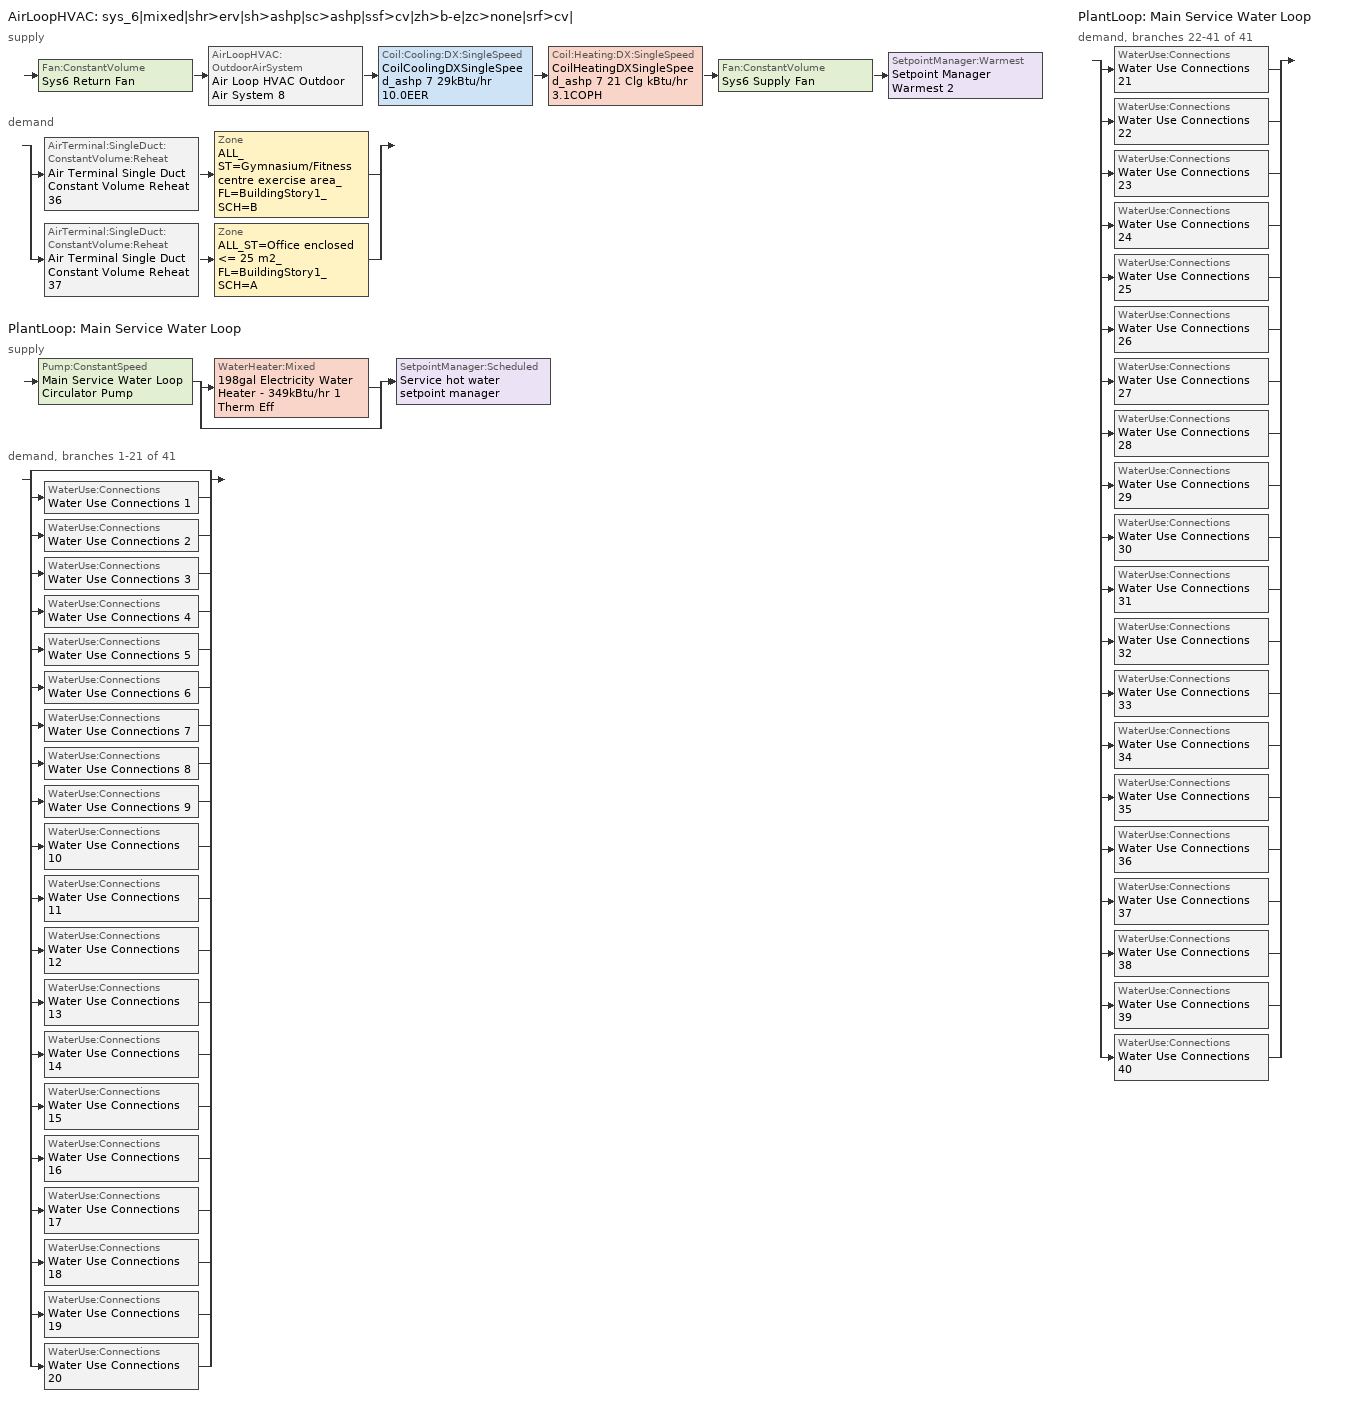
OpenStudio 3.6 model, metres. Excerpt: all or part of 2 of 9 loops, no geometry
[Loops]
AirLoopHVAC 'sys_6|mixed|shr>erv|sh>ashp|sc>ashp|ssf>cv|zh>b-e|zc>none|srf>cv|'
 supply: Fan:ConstantVolume 'Sys6 Return Fan' > AirLoopHVAC:OutdoorAirSystem 'Air Loop HVAC Outdoor Air System 8' > Coil:Cooling:DX:SingleSpeed 'CoilCoolingDXSingleSpeed_ashp 7 29kBtu/hr 10.0EER' > Coil:Heating:DX:SingleSpeed 'CoilHeatingDXSingleSpeed_ashp 7 21 Clg kBtu/hr 3.1COPH' > Fan:ConstantVolume 'Sys6 Supply Fan' > SetpointManager:Warmest 'Setpoint Manager Warmest 2'
 demand: split
  | AirTerminal:SingleDuct:ConstantVolume:Reheat 'Air Terminal Single Duct Constant Volume Reheat 36' > Zone 'ALL_ST=Gymnasium/Fitness centre exercise area_FL=BuildingStory1_SCH=B'
  | AirTerminal:SingleDuct:ConstantVolume:Reheat 'Air Terminal Single Duct Constant Volume Reheat 37' > Zone 'ALL_ST=Office enclosed <= 25 m2_FL=BuildingStory1_SCH=A'
PlantLoop 'Main Service Water Loop'
 supply: Pump:ConstantSpeed 'Main Service Water Loop Circulator Pump' > split
  | WaterHeater:Mixed '198gal Electricity Water Heater - 349kBtu/hr 1 Therm Eff'
  | bypass
  join > SetpointManager:Scheduled 'Service hot water setpoint manager'
 demand, branches 1-21 of 41: split
  | bypass
  | WaterUse:Connections 'Water Use Connections 1'
  | WaterUse:Connections 'Water Use Connections 2'
  | WaterUse:Connections 'Water Use Connections 3'
  | WaterUse:Connections 'Water Use Connections 4'
  | WaterUse:Connections 'Water Use Connections 5'
  | WaterUse:Connections 'Water Use Connections 6'
  | WaterUse:Connections 'Water Use Connections 7'
  | WaterUse:Connections 'Water Use Connections 8'
  | WaterUse:Connections 'Water Use Connections 9'
  | WaterUse:Connections 'Water Use Connections 10'
  | WaterUse:Connections 'Water Use Connections 11'
  | WaterUse:Connections 'Water Use Connections 12'
  | WaterUse:Connections 'Water Use Connections 13'
  | WaterUse:Connections 'Water Use Connections 14'
  | WaterUse:Connections 'Water Use Connections 15'
  | WaterUse:Connections 'Water Use Connections 16'
  | WaterUse:Connections 'Water Use Connections 17'
  | WaterUse:Connections 'Water Use Connections 18'
  | WaterUse:Connections 'Water Use Connections 19'
  | WaterUse:Connections 'Water Use Connections 20'
PlantLoop 'Main Service Water Loop'
 demand, branches 22-41 of 41: split
  | WaterUse:Connections 'Water Use Connections 21'
  | WaterUse:Connections 'Water Use Connections 22'
  | WaterUse:Connections 'Water Use Connections 23'
  | WaterUse:Connections 'Water Use Connections 24'
  | WaterUse:Connections 'Water Use Connections 25'
  | WaterUse:Connections 'Water Use Connections 26'
  | WaterUse:Connections 'Water Use Connections 27'
  | WaterUse:Connections 'Water Use Connections 28'
  | WaterUse:Connections 'Water Use Connections 29'
  | WaterUse:Connections 'Water Use Connections 30'
  | WaterUse:Connections 'Water Use Connections 31'
  | WaterUse:Connections 'Water Use Connections 32'
  | WaterUse:Connections 'Water Use Connections 33'
  | WaterUse:Connections 'Water Use Connections 34'
  | WaterUse:Connections 'Water Use Connections 35'
  | WaterUse:Connections 'Water Use Connections 36'
  | WaterUse:Connections 'Water Use Connections 37'
  | WaterUse:Connections 'Water Use Connections 38'
  | WaterUse:Connections 'Water Use Connections 39'
  | WaterUse:Connections 'Water Use Connections 40'
[Sizing:Zone] Zone Cooling Design Supply Air Temperature Input Method=TemperatureDifference; Zone Cooling Design Supply Air Temperature {C}=14; Zone Cooling Design Supply Air Temperature Difference {deltaC}=11; Zone Heating Design Supply Air Temperature Input Method=TemperatureDifference; Zone Heating Design Supply Air Temperature {C}=40; Zone Heating Design Supply Air Temperature Difference {deltaC}=21; Zone Cooling Design Supply Air Humidity Ratio {kg-H2O/kg-air}=0.0085; Zone Heating Design Supply Air Humidity Ratio {kg-H2O/kg-air}=0.008; Zone Heating Sizing Factor=1.3; Zone Cooling Sizing Factor=1; Cooling Design Air Flow Method=DesignDay; Heating Design Air Flow Method=DesignDay; Account for Dedicated Outdoor Air System=No; Dedicated Outdoor Air System Control Strategy=NeutralSupplyAir; Dedicated Outdoor Air Low Setpoint Temperature for Design {C}=autosize; Dedicated Outdoor Air High Setpoint Temperature for Design {C}=autosize; Zone Load Sizing Method=Sensible Load Only No Latent Load; Zone Latent Cooling Design Supply Air Humidity Ratio Input Method=HumidityRatioDifference; Zone Cooling Design Supply Air Humidity Ratio Difference {kgWater/kgDryAir}=0.005; Zone Latent Heating Design Supply Air Humidity Ratio Input Method=HumidityRatioDifference; Zone Humidification Design Supply Air Humidity Ratio Difference {kgWater/kgDryAir}=0.005
ALL_ST=Gymnasium/Fitness centre exercise area_FL=BuildingStory1_SCH=B; ALL_ST=Office enclosed <= 25 m2_FL=BuildingStory1_SCH=A
[Zone equipment]
ALL_ST=Gymnasium/Fitness centre exercise area_FL=BuildingStory1_SCH=B: Zone HVAC Baseboard Convective Electric 66, Air Terminal Single Duct Constant Volume Reheat 36
ALL_ST=Office enclosed <= 25 m2_FL=BuildingStory1_SCH=A: Zone HVAC Baseboard Convective Electric 67, Air Terminal Single Duct Constant Volume Reheat 37
[AirLoopHVAC]
sys_6|mixed|shr>erv|sh>ashp|sc>ashp|ssf>cv|zh>b-e|zc>none|srf>cv|: Availability Schedule=sys_6|mixed|shr>none|sh>ashp|sc>ashp|ssf>cv|zh>b-e|zc>none|srf>cv| Occ Sch; Design Supply Air Flow Rate {m3/s}=autosize; Design Return Air Flow Fraction of Supply Air Flow=1
[Sizing:System]
sys_6|mixed|shr>erv|sh>ashp|sc>ashp|ssf>cv|zh>b-e|zc>none|srf>cv|: Design Outdoor Air Flow Rate {m3/s}=Autosize; Central Heating Maximum System Air Flow Ratio=0.3; Preheat Design Temperature {C}=7; Preheat Design Humidity Ratio {kg-H2O/kg-Air}=0.008; Precool Design Temperature {C}=12.8; Precool Design Humidity Ratio {kg-H2O/kg-Air}=0.008; Central Cooling Design Supply Air Temperature {C}=13; Central Heating Design Supply Air Temperature {C}=13.1; 100% Outdoor Air in Cooling=No; 100% Outdoor Air in Heating=No; Central Cooling Design Supply Air Humidity Ratio {kg-H2O/kg-Air}=0.0085; Zone Maximum Outdoor Air Fraction=1; Cooling Supply Air Flow Rate Per Floor Area {m3/s-m2}=0.00996765; Cooling Fraction of Autosized Cooling Supply Air Flow Rate=1; Cooling Supply Air Flow Rate Per Unit Cooling Capacity {m3/s-W}=3.94755e-05; Heating Supply Air Flow Rate Per Floor Area {m3/s-m2}=0.00996765; Heating Fraction of Autosized Heating Supply Air Flow Rate=1; Heating Fraction of Autosized Cooling Supply Air Flow Rate=1; Heating Supply Air Flow Rate Per Unit Heating Capacity {m3/s-W}=3.15882e-05; Cooling Design Capacity Method=CoolingDesignCapacity; Cooling Design Capacity {W}=autosize; Cooling Design Capacity Per Floor Area {W/m2}=234.7; Fraction of Autosized Cooling Design Capacity=1; Heating Design Capacity Method=HeatingDesignCapacity; Heating Design Capacity {W}=autosize; Heating Design Capacity Per Floor Area {W/m2}=157; Fraction of Autosized Heating Design Capacity=1; Central Cooling Capacity Control Method=OnOff; Occupant Diversity=autosize
[Fan:ConstantVolume] Availability Schedule=Always On Discrete; Fan Total Efficiency=0.39975; Pressure Rise {Pa}=640; Maximum Flow Rate {m3/s}=AutoSize; Motor Efficiency=0.615
Sys6 Supply Fan; Sys6 Return Fan
[Coil:Heating:DX:SingleSpeed]
CoilHeatingDXSingleSpeed_ashp 7 21 Clg kBtu/hr 3.1COPH: Availability Schedule=Always On Discrete; Rated Total Heating Capacity {W}=6260.51; Rated COP {W/W}=3.302; Rated Air Flow Rate {m3/s}=Autosize; Rated Supply Fan Power Per Volume Flow Rate 2017 {W/(m3/s)}=773.3; Rated Supply Fan Power Per Volume Flow Rate 2023 {W/(m3/s)}=934.4; Total Heating Capacity Function of Temperature Curve=DXHEAT-NECB2011-REF-CAPFT; Total Heating Capacity Function of Flow Fraction Curve=DXHEAT-NECB2011-REF-CAPFFLOW; Energy Input Ratio Function of Temperature Curve=DXHEAT-NECB2011-REF-EIRFT; Energy Input Ratio Function of Flow Fraction Curve=DXHEAT-NECB2011-REF-EIRFFLOW; Part Load Fraction Correlation Curve=DXHEAT-NECB2011-REF-PLFFPLR; Minimum Outdoor Dry-Bulb Temperature for Compressor Operation {C}=-10; Defrost Strategy=Resistive; Defrost Control=Timed; Defrost Time Period Fraction=0.166667; Resistive Defrost Heater Capacity {W}=2000
[Coil:Cooling:DX:SingleSpeed]
CoilCoolingDXSingleSpeed_ashp 7 29kBtu/hr 10.0EER: Availability Schedule=Always On Discrete; Rated Total Cooling Capacity {W}=autosize; Rated Sensible Heat Ratio=autosize; Rated COP {W/W}=3.46588; Rated Air Flow Rate {m3/s}=autosize; Rated Evaporator Fan Power Per Volume Flow Rate 2017 {W/(m3/s)}=773.3; Rated Evaporator Fan Power Per Volume Flow Rate 2023 {W/(m3/s)}=934.4; Total Cooling Capacity Function of Temperature Curve=DXCOOL-NECB2011-REF-CAPFT; Total Cooling Capacity Function of Flow Fraction Curve=DXCOOL-NECB2011-REF-CAPFFLOW; Energy Input Ratio Function of Temperature Curve=DXCOOL-NECB2011-REF-COOLEIRFT; Energy Input Ratio Function of Flow Fraction Curve=DXCOOL-NECB2011-REF-COOLEIRFFLOW; Part Load Fraction Correlation Curve=DXCOOL-NECB2011-REF-COOLPLFFPLR; Minimum Outdoor Dry-Bulb Temperature for Compressor Operation {C}=-25; Nominal Time for Condensate Removal to Begin {s}=0; Ratio of Initial Moisture Evaporation Rate and Steady State Latent Capacity=0; Maximum Cycling Rate {cycles/hr}=0; Latent Capacity Time Constant {s}=0; Condenser Type=AirCooled; Evaporative Condenser Effectiveness=0.9; Evaporative Condenser Air Flow Rate {m3/s}=autosize; Evaporative Condenser Pump Rated Power Consumption {W}=autosize; Crankcase Heater Capacity {W}=0; Maximum Outdoor Dry-Bulb Temperature for Crankcase Heater Operation {C}=10; Basin Heater Capacity {W/K}=0; Basin Heater Setpoint Temperature {C}=2
[Controller:OutdoorAir]
Controller Outdoor Air 8: Minimum Outdoor Air Flow Rate {m3/s}=autosize; Maximum Outdoor Air Flow Rate {m3/s}=Autosize; Economizer Control Type=NoEconomizer; Economizer Control Action Type=ModulateFlow; Economizer Maximum Limit Dry-Bulb Temperature {C}=28; Economizer Maximum Limit Enthalpy {J/kg}=64000; Economizer Minimum Limit Dry-Bulb Temperature {C}=-100; Lockout Type=NoLockout; Minimum Limit Type=FixedMinimum; Minimum Outdoor Air Schedule=sys_6|mixed|shr>none|sh>ashp|sc>ashp|ssf>cv|zh>b-e|zc>none|srf>cv| Occ Sch; Controller Mechanical Ventilation=Controller Mechanical Ventilation 8; High Humidity Control=No; Heat Recovery Bypass Control Type=BypassWhenOAFlowGreaterThanMinimum
[Controller:MechanicalVentilation]
Controller Mechanical Ventilation 8: Availability Schedule=Always On Discrete; System Outdoor Air Method=ZoneSum
[AirLoopHVAC:OutdoorAirSystem]
Air Loop HVAC Outdoor Air System 8: Controller=Controller Outdoor Air 8
[SetpointManager:Warmest]
Setpoint Manager Warmest 2: Control Variable=Temperature; Minimum Setpoint Temperature {C}=13; Maximum Setpoint Temperature {C}=24; Strategy=MaximumTemperature; Setpoint Node or NodeList=sys_6|mixed|shr>erv|sh>ashp|sc>ashp|ssf>cv|zh>b-e|zc>none|srf>cv| Supply Outlet Node
[ZoneHVAC:Baseboard:Convective:Electric] Availability Schedule=Always On Discrete; Nominal Capacity {W}=autosize; Efficiency=1
Zone HVAC Baseboard Convective Electric 66; Zone HVAC Baseboard Convective Electric 67
[Coil:Heating:Gas] Availability Schedule=Always On Discrete; Gas Burner Efficiency=0.924; Nominal Capacity {W}=AutoSize; Parasitic Electric Load {W}=0; Part Load Fraction Correlation Curve=FURNACE-EFFPLR-NECB2011; Parasitic Gas Load {W}=0
Coil Heating Gas 42; Coil Heating Gas 43
[AirTerminal:SingleDuct:ConstantVolume:Reheat] Availability Schedule=Always On Discrete; Maximum Air Flow Rate {m3/s}=autosize; Maximum Hot Water or Steam Flow Rate {m3/s}=autosize; Minimum Hot Water or Steam Flow Rate {m3/s}=0; Convergence Tolerance=0.001; Maximum Reheat Air Temperature {C}=35
Name | Reheat Coil
Air Terminal Single Duct Constant Volume Reheat 36 | Coil Heating Gas 42
Air Terminal Single Duct Constant Volume Reheat 37 | Coil Heating Gas 43
[PlantLoop]
Main Service Water Loop: Glycol Concentration=0; Maximum Loop Temperature {C}=60; Minimum Loop Temperature {C}=10; Plant Loop Volume {m3}=Autocalculate; Load Distribution Scheme=Optimal
[Sizing:Plant]
Main Service Water Loop: Loop Type=Heating; Design Loop Exit Temperature {C}=60; Loop Design Temperature Difference {deltaC}=5; Sizing Option=NonCoincident; Zone Timesteps in Averaging Window=1; Coincident Sizing Factor Mode=None
[SetpointManager:Scheduled]
Service hot water setpoint manager: Control Variable=Temperature; Schedule=Service Water Loop Temp - 140F; Setpoint Node or NodeList=Main Service Water Loop Supply Outlet Node
[Pump:ConstantSpeed]
Main Service Water Loop Circulator Pump: Rated Flow Rate {m3/s}=autosize; Rated Pump Head {Pa}=226284; Rated Power Consumption {W}=autosize; Motor Efficiency=0.855; Fraction of Motor Inefficiencies to Fluid Stream=0; Pump Control Type=Intermittent; Design Power Sizing Method=PowerPerFlowPerPressure; Design Electric Power per Unit Flow Rate {W/(m3/s)}=348701.1; Design Shaft Power per Unit Flow Rate per Unit Head {W-s/m3-Pa}=1.28205
[WaterHeater:Mixed]
198gal Electricity Water Heater - 349kBtu/hr 1 Therm Eff: Tank Volume {m3}=0.748615; Setpoint Temperature Schedule=Service Water Loop Temp - 140F; Deadband Temperature Difference {deltaC}=2; Maximum Temperature Limit {C}=60; Heater Control Type=Cycle; Heater Maximum Capacity {W}=102309; Heater Fuel Type=Electricity; Heater Thermal Efficiency=1; Off Cycle Parasitic Fuel Consumption Rate {W}=79.8715; Off Cycle Parasitic Fuel Type=Electricity; Off Cycle Parasitic Heat Fraction to Tank=0.8; On Cycle Parasitic Fuel Consumption Rate {W}=79.8715; On Cycle Parasitic Fuel Type=Electricity; On Cycle Parasitic Heat Fraction to Tank=0; Ambient Temperature Indicator=Schedule; Ambient Temperature Schedule=Water Heater Ambient Temp Schedule - 70.0f; Off Cycle Loss Coefficient to Ambient Temperature {W/K}=3.85999; On Cycle Loss Coefficient to Ambient Temperature {W/K}=3.85999; Use Side Effectiveness=1; Source Side Effectiveness=1; Use Side Design Flow Rate {m3/s}=autosize; Source Side Design Flow Rate {m3/s}=autosize; Indirect Water Heating Recovery Time {hr}=1.5; Source Side Flow Control Mode=IndirectHeatPrimarySetpoint
[WaterHeater:Sizing]
198gal Electricity Water Heater - 349kBtu/hr 1 Therm Eff: Design Mode=PeakDraw; Time Storage Can Meet Peak Draw {hr}=0.538503; Time for Tank Recovery {hr}=0; Nominal Tank Volume for Autosizing Plant Connections {m3}=1
[WaterUse:Connections] Drain Water Heat Exchanger Type=None; Drain Water Heat Exchanger Destination=Plant
Name | Water Use Equipment Name 1
Water Use Connections 1 | Employeeloungeflr1 Service Water Use 0.02gal/min
Water Use Connections 2 | Exercisecenterflr1 Service Water Use 0.05gal/min
Water Use Connections 3 | Frontloungeflr1 Service Water Use 0.04gal/min
Water Use Connections 4 | Frontofficeflr1 Service Water Use 0.05gal/min
Water Use Connections 5 | Guestroom101 Service Water Use 0.07gal/min
Water Use Connections 6 | Guestroom102 Service Water Use 0.07gal/min
Water Use Connections 7 | Guestroom103 Service Water Use 0.07gal/min
Water Use Connections 8 | Guestroom104 Service Water Use 0.07gal/min
Water Use Connections 9 | Guestroom105 Service Water Use 0.07gal/min
Water Use Connections 10 | Guestroom201 Service Water Use 0.07gal/min
Water Use Connections 11 | Guestroom202_205 Service Water Use 0.26gal/min
Water Use Connections 12 | Guestroom206_208 Service Water Use 0.21gal/min
Water Use Connections 13 | Guestroom209_212 Service Water Use 0.26gal/min
Water Use Connections 14 | Guestroom213 Service Water Use 0.07gal/min
Water Use Connections 15 | Guestroom214 Service Water Use 0.07gal/min
Water Use Connections 16 | Guestroom215_218 Service Water Use 0.26gal/min
Water Use Connections 17 | Guestroom219 Service Water Use 0.07gal/min
Water Use Connections 18 | Guestroom220_223 Service Water Use 0.26gal/min
Water Use Connections 19 | Guestroom224 Service Water Use 0.07gal/min
Water Use Connections 20 | Guestroom301 Service Water Use 0.07gal/min
Water Use Connections 21 | Guestroom302_305 Service Water Use 0.26gal/min
Water Use Connections 22 | Guestroom306_308 Service Water Use 0.21gal/min
Water Use Connections 23 | Guestroom309_312 Service Water Use 0.26gal/min
Water Use Connections 24 | Guestroom313 Service Water Use 0.07gal/min
Water Use Connections 25 | Guestroom314 Service Water Use 0.07gal/min
Water Use Connections 26 | Guestroom315_318 Service Water Use 0.26gal/min
Water Use Connections 27 | Guestroom319 Service Water Use 0.07gal/min
Water Use Connections 28 | Guestroom320_323 Service Water Use 0.26gal/min
Water Use Connections 29 | Guestroom324 Service Water Use 0.07gal/min
Water Use Connections 30 | Guestroom401 Service Water Use 0.07gal/min
Water Use Connections 31 | Guestroom402_405 Service Water Use 0.26gal/min
Water Use Connections 32 | Guestroom406_408 Service Water Use 0.21gal/min
Water Use Connections 33 | Guestroom409_412 Service Water Use 0.26gal/min
Water Use Connections 34 | Guestroom413 Service Water Use 0.07gal/min
Water Use Connections 35 | Guestroom414 Service Water Use 0.07gal/min
Water Use Connections 36 | Guestroom415_418 Service Water Use 0.26gal/min
Water Use Connections 37 | Guestroom419 Service Water Use 0.07gal/min
Water Use Connections 38 | Guestroom420_423 Service Water Use 0.26gal/min
Water Use Connections 39 | Guestroom424 Service Water Use 0.07gal/min
Water Use Connections 40 | Meetingroomflr1 Service Water Use 0.06gal/min
[WaterUse:Equipment:Definition]
Name | Peak Flow Rate {m3/s} | Target Temperature Schedule | Sensible Fraction Schedule | Latent Fraction Schedule
Employeeloungeflr1 Service Water Use Def 0.02gal/min | 1.03916e-06 | Schedule Ruleset 5 | Schedule Ruleset 3 | Schedule Ruleset 4
Exercisecenterflr1 Service Water Use Def 0.05gal/min | 3.11749e-06 | Schedule Ruleset 8 | Schedule Ruleset 6 | Schedule Ruleset 7
Frontloungeflr1 Service Water Use Def 0.04gal/min | 2.59809e-06 | Schedule Ruleset 11 | Schedule Ruleset 9 | Schedule Ruleset 10
Frontofficeflr1 Service Water Use Def 0.05gal/min | 3.11749e-06 | Schedule Ruleset 14 | Schedule Ruleset 12 | Schedule Ruleset 13
Guestroom101 Service Water Use Def 0.07gal/min | 4.15695e-06 | Schedule Ruleset 17 | Schedule Ruleset 15 | Schedule Ruleset 16
Guestroom102 Service Water Use Def 0.07gal/min | 4.15695e-06 | Schedule Ruleset 20 | Schedule Ruleset 18 | Schedule Ruleset 19
Guestroom103 Service Water Use Def 0.07gal/min | 4.15695e-06 | Schedule Ruleset 23 | Schedule Ruleset 21 | Schedule Ruleset 22
Guestroom104 Service Water Use Def 0.07gal/min | 4.15665e-06 | Schedule Ruleset 26 | Schedule Ruleset 24 | Schedule Ruleset 25
Guestroom105 Service Water Use Def 0.07gal/min | 4.15665e-06 | Schedule Ruleset 29 | Schedule Ruleset 27 | Schedule Ruleset 28
Guestroom201 Service Water Use Def 0.07gal/min | 4.15695e-06 | Schedule Ruleset 32 | Schedule Ruleset 30 | Schedule Ruleset 31
Guestroom202_205 Service Water Use Def 0.26gal/min | 1.66278e-05 | Schedule Ruleset 35 | Schedule Ruleset 33 | Schedule Ruleset 34
Guestroom206_208 Service Water Use Def 0.21gal/min | 1.34301e-05 | Schedule Ruleset 38 | Schedule Ruleset 36 | Schedule Ruleset 37
Guestroom209_212 Service Water Use Def 0.26gal/min | 1.66278e-05 | Schedule Ruleset 41 | Schedule Ruleset 39 | Schedule Ruleset 40
Guestroom213 Service Water Use Def 0.07gal/min | 4.15695e-06 | Schedule Ruleset 44 | Schedule Ruleset 42 | Schedule Ruleset 43
Guestroom214 Service Water Use Def 0.07gal/min | 4.15665e-06 | Schedule Ruleset 47 | Schedule Ruleset 45 | Schedule Ruleset 46
Guestroom215_218 Service Water Use Def 0.26gal/min | 1.66266e-05 | Schedule Ruleset 50 | Schedule Ruleset 48 | Schedule Ruleset 49
Guestroom219 Service Water Use Def 0.07gal/min | 4.15665e-06 | Schedule Ruleset 53 | Schedule Ruleset 51 | Schedule Ruleset 52
Guestroom220_223 Service Water Use Def 0.26gal/min | 1.66266e-05 | Schedule Ruleset 56 | Schedule Ruleset 54 | Schedule Ruleset 55
Guestroom224 Service Water Use Def 0.07gal/min | 4.15665e-06 | Schedule Ruleset 59 | Schedule Ruleset 57 | Schedule Ruleset 58
Guestroom301 Service Water Use Def 0.07gal/min | 4.15695e-06 | Schedule Ruleset 62 | Schedule Ruleset 60 | Schedule Ruleset 61
Guestroom302_305 Service Water Use Def 0.26gal/min | 1.66278e-05 | Schedule Ruleset 65 | Schedule Ruleset 63 | Schedule Ruleset 64
Guestroom306_308 Service Water Use Def 0.21gal/min | 1.34301e-05 | Schedule Ruleset 68 | Schedule Ruleset 66 | Schedule Ruleset 67
Guestroom309_312 Service Water Use Def 0.26gal/min | 1.66278e-05 | Schedule Ruleset 71 | Schedule Ruleset 69 | Schedule Ruleset 70
Guestroom313 Service Water Use Def 0.07gal/min | 4.15695e-06 | Schedule Ruleset 74 | Schedule Ruleset 72 | Schedule Ruleset 73
Guestroom314 Service Water Use Def 0.07gal/min | 4.15665e-06 | Schedule Ruleset 77 | Schedule Ruleset 75 | Schedule Ruleset 76
Guestroom315_318 Service Water Use Def 0.26gal/min | 1.66266e-05 | Schedule Ruleset 80 | Schedule Ruleset 78 | Schedule Ruleset 79
Guestroom319 Service Water Use Def 0.07gal/min | 4.15665e-06 | Schedule Ruleset 83 | Schedule Ruleset 81 | Schedule Ruleset 82
Guestroom320_323 Service Water Use Def 0.26gal/min | 1.66266e-05 | Schedule Ruleset 86 | Schedule Ruleset 84 | Schedule Ruleset 85
Guestroom324 Service Water Use Def 0.07gal/min | 4.15665e-06 | Schedule Ruleset 89 | Schedule Ruleset 87 | Schedule Ruleset 88
Guestroom401 Service Water Use Def 0.07gal/min | 4.15695e-06 | Schedule Ruleset 92 | Schedule Ruleset 90 | Schedule Ruleset 91
Guestroom402_405 Service Water Use Def 0.26gal/min | 1.66278e-05 | Schedule Ruleset 95 | Schedule Ruleset 93 | Schedule Ruleset 94
Guestroom406_408 Service Water Use Def 0.21gal/min | 1.34301e-05 | Schedule Ruleset 98 | Schedule Ruleset 96 | Schedule Ruleset 97
Guestroom409_412 Service Water Use Def 0.26gal/min | 1.66278e-05 | Schedule Ruleset 101 | Schedule Ruleset 99 | Schedule Ruleset 100
Guestroom413 Service Water Use Def 0.07gal/min | 4.15695e-06 | Schedule Ruleset 104 | Schedule Ruleset 102 | Schedule Ruleset 103
Guestroom414 Service Water Use Def 0.07gal/min | 4.15665e-06 | Schedule Ruleset 107 | Schedule Ruleset 105 | Schedule Ruleset 106
Guestroom415_418 Service Water Use Def 0.26gal/min | 1.66266e-05 | Schedule Ruleset 110 | Schedule Ruleset 108 | Schedule Ruleset 109
Guestroom419 Service Water Use Def 0.07gal/min | 4.15665e-06 | Schedule Ruleset 113 | Schedule Ruleset 111 | Schedule Ruleset 112
Guestroom420_423 Service Water Use Def 0.26gal/min | 1.66266e-05 | Schedule Ruleset 116 | Schedule Ruleset 114 | Schedule Ruleset 115
Guestroom424 Service Water Use Def 0.07gal/min | 4.15665e-06 | Schedule Ruleset 119 | Schedule Ruleset 117 | Schedule Ruleset 118
Meetingroomflr1 Service Water Use Def 0.06gal/min | 3.83718e-06 | Schedule Ruleset 122 | Schedule Ruleset 120 | Schedule Ruleset 121
[WaterUse:Equipment]
Name | Water Use Equipment Definition | Space | Flow Rate Fraction Schedule
Employeeloungeflr1 Service Water Use 0.02gal/min | Employeeloungeflr1 Service Water Use Def 0.02gal/min | EmployeeLoungeFlr1 | NECB-B-Service Water Heating
Exercisecenterflr1 Service Water Use 0.05gal/min | Exercisecenterflr1 Service Water Use Def 0.05gal/min | ExerciseCenterFlr1 | NECB-B-Service Water Heating
Frontloungeflr1 Service Water Use 0.04gal/min | Frontloungeflr1 Service Water Use Def 0.04gal/min | FrontLoungeFlr1 | NECB-H-Service Water Heating
Frontofficeflr1 Service Water Use 0.05gal/min | Frontofficeflr1 Service Water Use Def 0.05gal/min | FrontOfficeFlr1 | NECB-A-Service Water Heating
Guestroom101 Service Water Use 0.07gal/min | Guestroom101 Service Water Use Def 0.07gal/min | GuestRoom101 | NECB-F-Service Water Heating
Guestroom102 Service Water Use 0.07gal/min | Guestroom102 Service Water Use Def 0.07gal/min | GuestRoom102 | NECB-F-Service Water Heating
Guestroom103 Service Water Use 0.07gal/min | Guestroom103 Service Water Use Def 0.07gal/min | GuestRoom103 | NECB-F-Service Water Heating
Guestroom104 Service Water Use 0.07gal/min | Guestroom104 Service Water Use Def 0.07gal/min | GuestRoom104 | NECB-F-Service Water Heating
Guestroom105 Service Water Use 0.07gal/min | Guestroom105 Service Water Use Def 0.07gal/min | GuestRoom105 | NECB-F-Service Water Heating
Guestroom201 Service Water Use 0.07gal/min | Guestroom201 Service Water Use Def 0.07gal/min | GuestRoom201 | NECB-F-Service Water Heating
Guestroom202_205 Service Water Use 0.26gal/min | Guestroom202_205 Service Water Use Def 0.26gal/min | GuestRoom202_205 | NECB-F-Service Water Heating
Guestroom206_208 Service Water Use 0.21gal/min | Guestroom206_208 Service Water Use Def 0.21gal/min | GuestRoom206_208 | NECB-F-Service Water Heating
Guestroom209_212 Service Water Use 0.26gal/min | Guestroom209_212 Service Water Use Def 0.26gal/min | GuestRoom209_212 | NECB-F-Service Water Heating
Guestroom213 Service Water Use 0.07gal/min | Guestroom213 Service Water Use Def 0.07gal/min | GuestRoom213 | NECB-F-Service Water Heating
Guestroom214 Service Water Use 0.07gal/min | Guestroom214 Service Water Use Def 0.07gal/min | GuestRoom214 | NECB-F-Service Water Heating
Guestroom215_218 Service Water Use 0.26gal/min | Guestroom215_218 Service Water Use Def 0.26gal/min | GuestRoom215_218 | NECB-F-Service Water Heating
Guestroom219 Service Water Use 0.07gal/min | Guestroom219 Service Water Use Def 0.07gal/min | GuestRoom219 | NECB-F-Service Water Heating
Guestroom220_223 Service Water Use 0.26gal/min | Guestroom220_223 Service Water Use Def 0.26gal/min | GuestRoom220_223 | NECB-F-Service Water Heating
Guestroom224 Service Water Use 0.07gal/min | Guestroom224 Service Water Use Def 0.07gal/min | GuestRoom224 | NECB-F-Service Water Heating
Guestroom301 Service Water Use 0.07gal/min | Guestroom301 Service Water Use Def 0.07gal/min | GuestRoom301 | NECB-F-Service Water Heating
Guestroom302_305 Service Water Use 0.26gal/min | Guestroom302_305 Service Water Use Def 0.26gal/min | GuestRoom302_305 | NECB-F-Service Water Heating
Guestroom306_308 Service Water Use 0.21gal/min | Guestroom306_308 Service Water Use Def 0.21gal/min | GuestRoom306_308 | NECB-F-Service Water Heating
Guestroom309_312 Service Water Use 0.26gal/min | Guestroom309_312 Service Water Use Def 0.26gal/min | GuestRoom309_312 | NECB-F-Service Water Heating
Guestroom313 Service Water Use 0.07gal/min | Guestroom313 Service Water Use Def 0.07gal/min | GuestRoom313 | NECB-F-Service Water Heating
Guestroom314 Service Water Use 0.07gal/min | Guestroom314 Service Water Use Def 0.07gal/min | GuestRoom314 | NECB-F-Service Water Heating
Guestroom315_318 Service Water Use 0.26gal/min | Guestroom315_318 Service Water Use Def 0.26gal/min | GuestRoom315_318 | NECB-F-Service Water Heating
Guestroom319 Service Water Use 0.07gal/min | Guestroom319 Service Water Use Def 0.07gal/min | GuestRoom319 | NECB-F-Service Water Heating
Guestroom320_323 Service Water Use 0.26gal/min | Guestroom320_323 Service Water Use Def 0.26gal/min | GuestRoom320_323 | NECB-F-Service Water Heating
Guestroom324 Service Water Use 0.07gal/min | Guestroom324 Service Water Use Def 0.07gal/min | GuestRoom324 | NECB-F-Service Water Heating
Guestroom401 Service Water Use 0.07gal/min | Guestroom401 Service Water Use Def 0.07gal/min | GuestRoom401 | NECB-F-Service Water Heating
Guestroom402_405 Service Water Use 0.26gal/min | Guestroom402_405 Service Water Use Def 0.26gal/min | GuestRoom402_405 | NECB-F-Service Water Heating
Guestroom406_408 Service Water Use 0.21gal/min | Guestroom406_408 Service Water Use Def 0.21gal/min | GuestRoom406_408 | NECB-F-Service Water Heating
Guestroom409_412 Service Water Use 0.26gal/min | Guestroom409_412 Service Water Use Def 0.26gal/min | GuestRoom409_412 | NECB-F-Service Water Heating
Guestroom413 Service Water Use 0.07gal/min | Guestroom413 Service Water Use Def 0.07gal/min | GuestRoom413 | NECB-F-Service Water Heating
Guestroom414 Service Water Use 0.07gal/min | Guestroom414 Service Water Use Def 0.07gal/min | GuestRoom414 | NECB-F-Service Water Heating
Guestroom415_418 Service Water Use 0.26gal/min | Guestroom415_418 Service Water Use Def 0.26gal/min | GuestRoom415_418 | NECB-F-Service Water Heating
Guestroom419 Service Water Use 0.07gal/min | Guestroom419 Service Water Use Def 0.07gal/min | GuestRoom419 | NECB-F-Service Water Heating
Guestroom420_423 Service Water Use 0.26gal/min | Guestroom420_423 Service Water Use Def 0.26gal/min | GuestRoom420_423 | NECB-F-Service Water Heating
Guestroom424 Service Water Use 0.07gal/min | Guestroom424 Service Water Use Def 0.07gal/min | GuestRoom424 | NECB-F-Service Water Heating
Meetingroomflr1 Service Water Use 0.06gal/min | Meetingroomflr1 Service Water Use Def 0.06gal/min | MeetingRoomFlr1 | NECB-C-Service Water Heating
[Schedule:Ruleset]
Service Water Loop Temp - 140F: Default Day Schedule=Service Water Loop Temp - 140F Default
Water Heater Ambient Temp Schedule - 70.0f: Default Day Schedule=Water Heater Ambient Temp Schedule - 70.0f Default
Schedule Ruleset 3: Default Day Schedule=Schedule Day 7
Schedule Ruleset 4: Default Day Schedule=Schedule Day 8
Schedule Ruleset 5: Default Day Schedule=Schedule Day 9
NECB-B-Service Water Heating: Default Day Schedule=NECB-B-Service Water Heating Default
Schedule Ruleset 6: Default Day Schedule=Schedule Day 10
Schedule Ruleset 7: Default Day Schedule=Schedule Day 11
Schedule Ruleset 8: Default Day Schedule=Schedule Day 12
Schedule Ruleset 9: Default Day Schedule=Schedule Day 13
Schedule Ruleset 10: Default Day Schedule=Schedule Day 14
Schedule Ruleset 11: Default Day Schedule=Schedule Day 15
NECB-H-Service Water Heating: Default Day Schedule=NECB-H-Service Water Heating Default
Schedule Ruleset 12: Default Day Schedule=Schedule Day 16
Schedule Ruleset 13: Default Day Schedule=Schedule Day 17
Schedule Ruleset 14: Default Day Schedule=Schedule Day 18
NECB-A-Service Water Heating: Default Day Schedule=NECB-A-Service Water Heating Default
Schedule Ruleset 15: Default Day Schedule=Schedule Day 19
Schedule Ruleset 16: Default Day Schedule=Schedule Day 20
Schedule Ruleset 17: Default Day Schedule=Schedule Day 21
NECB-F-Service Water Heating: Default Day Schedule=NECB-F-Service Water Heating Default
Schedule Ruleset 18: Default Day Schedule=Schedule Day 22
Schedule Ruleset 19: Default Day Schedule=Schedule Day 23
Schedule Ruleset 20: Default Day Schedule=Schedule Day 24
Schedule Ruleset 21: Default Day Schedule=Schedule Day 25
Schedule Ruleset 22: Default Day Schedule=Schedule Day 26
Schedule Ruleset 23: Default Day Schedule=Schedule Day 27
Schedule Ruleset 24: Default Day Schedule=Schedule Day 28
Schedule Ruleset 25: Default Day Schedule=Schedule Day 29
Schedule Ruleset 26: Default Day Schedule=Schedule Day 30
Schedule Ruleset 27: Default Day Schedule=Schedule Day 31
Schedule Ruleset 28: Default Day Schedule=Schedule Day 32
Schedule Ruleset 29: Default Day Schedule=Schedule Day 33
Schedule Ruleset 30: Default Day Schedule=Schedule Day 34
Schedule Ruleset 31: Default Day Schedule=Schedule Day 35
Schedule Ruleset 32: Default Day Schedule=Schedule Day 36
Schedule Ruleset 33: Default Day Schedule=Schedule Day 37
Schedule Ruleset 34: Default Day Schedule=Schedule Day 38
Schedule Ruleset 35: Default Day Schedule=Schedule Day 39
Schedule Ruleset 36: Default Day Schedule=Schedule Day 40
Schedule Ruleset 37: Default Day Schedule=Schedule Day 41
Schedule Ruleset 38: Default Day Schedule=Schedule Day 42
Schedule Ruleset 39: Default Day Schedule=Schedule Day 43
Schedule Ruleset 40: Default Day Schedule=Schedule Day 44
Schedule Ruleset 41: Default Day Schedule=Schedule Day 45
Schedule Ruleset 42: Default Day Schedule=Schedule Day 46
Schedule Ruleset 43: Default Day Schedule=Schedule Day 47
Schedule Ruleset 44: Default Day Schedule=Schedule Day 48
Schedule Ruleset 45: Default Day Schedule=Schedule Day 49
Schedule Ruleset 46: Default Day Schedule=Schedule Day 50
Schedule Ruleset 47: Default Day Schedule=Schedule Day 51
Schedule Ruleset 48: Default Day Schedule=Schedule Day 52
Schedule Ruleset 49: Default Day Schedule=Schedule Day 53
Schedule Ruleset 50: Default Day Schedule=Schedule Day 54
Schedule Ruleset 51: Default Day Schedule=Schedule Day 55
Schedule Ruleset 52: Default Day Schedule=Schedule Day 56
Schedule Ruleset 53: Default Day Schedule=Schedule Day 57
Schedule Ruleset 54: Default Day Schedule=Schedule Day 58
Schedule Ruleset 55: Default Day Schedule=Schedule Day 59
Schedule Ruleset 56: Default Day Schedule=Schedule Day 60
Schedule Ruleset 57: Default Day Schedule=Schedule Day 61
Schedule Ruleset 58: Default Day Schedule=Schedule Day 62
Schedule Ruleset 59: Default Day Schedule=Schedule Day 63
Schedule Ruleset 60: Default Day Schedule=Schedule Day 64
Schedule Ruleset 61: Default Day Schedule=Schedule Day 65
Schedule Ruleset 62: Default Day Schedule=Schedule Day 66
Schedule Ruleset 63: Default Day Schedule=Schedule Day 67
Schedule Ruleset 64: Default Day Schedule=Schedule Day 68
Schedule Ruleset 65: Default Day Schedule=Schedule Day 69
Schedule Ruleset 66: Default Day Schedule=Schedule Day 70
Schedule Ruleset 67: Default Day Schedule=Schedule Day 71
Schedule Ruleset 68: Default Day Schedule=Schedule Day 72
Schedule Ruleset 69: Default Day Schedule=Schedule Day 73
Schedule Ruleset 70: Default Day Schedule=Schedule Day 74
Schedule Ruleset 71: Default Day Schedule=Schedule Day 75
Schedule Ruleset 72: Default Day Schedule=Schedule Day 76
Schedule Ruleset 73: Default Day Schedule=Schedule Day 77
Schedule Ruleset 74: Default Day Schedule=Schedule Day 78
Schedule Ruleset 75: Default Day Schedule=Schedule Day 79
Schedule Ruleset 76: Default Day Schedule=Schedule Day 80
Schedule Ruleset 77: Default Day Schedule=Schedule Day 81
Schedule Ruleset 78: Default Day Schedule=Schedule Day 82
Schedule Ruleset 79: Default Day Schedule=Schedule Day 83
Schedule Ruleset 80: Default Day Schedule=Schedule Day 84
Schedule Ruleset 81: Default Day Schedule=Schedule Day 85
Schedule Ruleset 82: Default Day Schedule=Schedule Day 86
Schedule Ruleset 83: Default Day Schedule=Schedule Day 87
Schedule Ruleset 84: Default Day Schedule=Schedule Day 88
Schedule Ruleset 85: Default Day Schedule=Schedule Day 89
Schedule Ruleset 86: Default Day Schedule=Schedule Day 90
Schedule Ruleset 87: Default Day Schedule=Schedule Day 91
Schedule Ruleset 88: Default Day Schedule=Schedule Day 92
Schedule Ruleset 89: Default Day Schedule=Schedule Day 93
Schedule Ruleset 90: Default Day Schedule=Schedule Day 94
Schedule Ruleset 91: Default Day Schedule=Schedule Day 95
Schedule Ruleset 92: Default Day Schedule=Schedule Day 96
Schedule Ruleset 93: Default Day Schedule=Schedule Day 97
Schedule Ruleset 94: Default Day Schedule=Schedule Day 98
Schedule Ruleset 95: Default Day Schedule=Schedule Day 99
Schedule Ruleset 96: Default Day Schedule=Schedule Day 100
Schedule Ruleset 97: Default Day Schedule=Schedule Day 101
Schedule Ruleset 98: Default Day Schedule=Schedule Day 102
Schedule Ruleset 99: Default Day Schedule=Schedule Day 103
Schedule Ruleset 100: Default Day Schedule=Schedule Day 104
Schedule Ruleset 101: Default Day Schedule=Schedule Day 105
Schedule Ruleset 102: Default Day Schedule=Schedule Day 106
Schedule Ruleset 103: Default Day Schedule=Schedule Day 107
Schedule Ruleset 104: Default Day Schedule=Schedule Day 108
Schedule Ruleset 105: Default Day Schedule=Schedule Day 109
Schedule Ruleset 106: Default Day Schedule=Schedule Day 110
Schedule Ruleset 107: Default Day Schedule=Schedule Day 111
Schedule Ruleset 108: Default Day Schedule=Schedule Day 112
Schedule Ruleset 109: Default Day Schedule=Schedule Day 113
Schedule Ruleset 110: Default Day Schedule=Schedule Day 114
Schedule Ruleset 111: Default Day Schedule=Schedule Day 115
Schedule Ruleset 112: Default Day Schedule=Schedule Day 116
Schedule Ruleset 113: Default Day Schedule=Schedule Day 117
Schedule Ruleset 114: Default Day Schedule=Schedule Day 118
Schedule Ruleset 115: Default Day Schedule=Schedule Day 119
Schedule Ruleset 116: Default Day Schedule=Schedule Day 120
Schedule Ruleset 117: Default Day Schedule=Schedule Day 121
Schedule Ruleset 118: Default Day Schedule=Schedule Day 122
Schedule Ruleset 119: Default Day Schedule=Schedule Day 123
Schedule Ruleset 120: Default Day Schedule=Schedule Day 124
Schedule Ruleset 121: Default Day Schedule=Schedule Day 125
Schedule Ruleset 122: Default Day Schedule=Schedule Day 126
NECB-C-Service Water Heating: Default Day Schedule=NECB-C-Service Water Heating Default
sys_6|mixed|shr>none|sh>ashp|sc>ashp|ssf>cv|zh>b-e|zc>none|srf>cv| Occ Sch: Default Day Schedule=sys_6|mixed|shr>none|sh>ashp|sc>ashp|ssf>cv|zh>b-e|zc>none|srf>cv| Occ Sch Default; Summer Design Day Schedule=sys_6|mixed|shr>none|sh>ashp|sc>ashp|ssf>cv|zh>b-e|zc>none|srf>cv| Occ Sch Summer Design Day; Winter Design Day Schedule=sys_6|mixed|shr>none|sh>ashp|sc>ashp|ssf>cv|zh>b-e|zc>none|srf>cv| Occ Sch Winter Design Day
[Schedule:Day]
Service Water Loop Temp - 140F Default; Schedule Day 9; Schedule Day 12; Schedule Day 15; Schedule Day 18; Schedule Day 21; Schedule Day 24; Schedule Day 27; Schedule Day 30; Schedule Day 33; Schedule Day 36; Schedule Day 39; Schedule Day 42; Schedule Day 45; Schedule Day 48; Schedule Day 51; Schedule Day 54; Schedule Day 57; Schedule Day 60; Schedule Day 63; Schedule Day 66; Schedule Day 69; Schedule Day 72; Schedule Day 75; Schedule Day 78; Schedule Day 81; Schedule Day 84; Schedule Day 87; Schedule Day 90; Schedule Day 93; Schedule Day 96; Schedule Day 99; Schedule Day 102; Schedule Day 105; Schedule Day 108; Schedule Day 111; Schedule Day 114; Schedule Day 117; Schedule Day 120; Schedule Day 123; Schedule Day 126: 24, 0, 60
Water Heater Ambient Temp Schedule - 70.0f Default: 24, 0, 21.1111
Schedule Day 7; Schedule Day 10; Schedule Day 13; Schedule Day 16; Schedule Day 19; Schedule Day 22; Schedule Day 25; Schedule Day 28; Schedule Day 31; Schedule Day 34; Schedule Day 37; Schedule Day 40; Schedule Day 43; Schedule Day 46; Schedule Day 49; Schedule Day 52; Schedule Day 55; Schedule Day 58; Schedule Day 61; Schedule Day 64; Schedule Day 67; Schedule Day 70; Schedule Day 73; Schedule Day 76; Schedule Day 79; Schedule Day 82; Schedule Day 85; Schedule Day 88; Schedule Day 91; Schedule Day 94; Schedule Day 97; Schedule Day 100; Schedule Day 103; Schedule Day 106; Schedule Day 109; Schedule Day 112; Schedule Day 115; Schedule Day 118; Schedule Day 121; Schedule Day 124: 24, 0, 0.2
Schedule Day 8; Schedule Day 11; Schedule Day 14; Schedule Day 17; NECB-A-Service Water Heating Sat Day; NECB-A-Service Water Heating Sun|Hol Day; Schedule Day 20; Schedule Day 23; Schedule Day 26; Schedule Day 29; Schedule Day 32; Schedule Day 35; Schedule Day 38; Schedule Day 41; Schedule Day 44; Schedule Day 47; Schedule Day 50; Schedule Day 53; Schedule Day 56; Schedule Day 59; Schedule Day 62; Schedule Day 65; Schedule Day 68; Schedule Day 71; Schedule Day 74; Schedule Day 77; Schedule Day 80; Schedule Day 83; Schedule Day 86; Schedule Day 89; Schedule Day 92; Schedule Day 95; Schedule Day 98; Schedule Day 101; Schedule Day 104; Schedule Day 107; Schedule Day 110; Schedule Day 113; Schedule Day 116; Schedule Day 119; Schedule Day 122; Schedule Day 125: 24, 0, 0.05
NECB-B-Service Water Heating Default; NECB-B-Service Water Heating Default|Wkdy Day: 1, 0, 0.6, 2, 0, 0.5, 9, 0, 0.05, 11, 0, 0.7, 12, 0, 0.4, 13, 0, 0.5, 15, 0, 0.6, 16, 0, 0.4, 18, 0, 0.3, 19, 0, 0.4, 20, 0, 0.5, 22, 0, 0.8, 24, 0, 0.9
NECB-B-Service Water Heating Sat Day: 1, 0, 0.7, 2, 0, 0.6, 9, 0, 0.05, 11, 0, 0.7, 12, 0, 0.4, 13, 0, 0.5, 15, 0, 0.6, 16, 0, 0.4, 18, 0, 0.3, 19, 0, 0.4, 20, 0, 0.5, 22, 0, 0.8, 24, 0, 0.9
NECB-B-Service Water Heating Sun|Hol Day: 1, 0, 0.5, 2, 0, 0.6, 9, 0, 0.05, 11, 0, 0.7, 12, 0, 0.4, 13, 0, 0.5, 15, 0, 0.6, 16, 0, 0.4, 18, 0, 0.3, 19, 0, 0.4, 20, 0, 0.5, 22, 0, 0.8, 24, 0, 0.5
NECB-H-Service Water Heating Default; NECB-H-Service Water Heating Default|Wkdy Day; NECB-H-Service Water Heating Sat Day; NECB-H-Service Water Heating Sun|Hol Day: 24, 0, 0.9
NECB-A-Service Water Heating Default; NECB-A-Service Water Heating Default|Wkdy Day: 7, 0, 0.05, 8, 0, 0.1, 10, 0, 0.5, 16, 0, 0.9, 17, 0, 0.7, 18, 0, 0.5, 19, 0, 0.3, 22, 0, 0.2, 24, 0, 0.05
NECB-F-Service Water Heating Default; NECB-F-Service Water Heating Default|Wkdy Day; NECB-F-Service Water Heating Sat Day; NECB-F-Service Water Heating Sun|Hol Day: 1, 0, 0.35, 2, 0, 0.21, 3, 0, 0.14, 5, 0, 0.07, 6, 0, 0.14, 7, 0, 0.28, 8, 0, 0.42, 9, 0, 0.63, 10, 0, 0.49, 12, 0, 0.35, 13, 0, 0.28, 14, 0, 0.35, 15, 0, 0.28, 19, 0, 0.21, 20, 0, 0.35, 24, 0, 0.49
NECB-C-Service Water Heating Default; NECB-C-Service Water Heating Default|Wkdy Day: 8, 0, 0.05, 9, 0, 0.1, 10, 0, 0.2, 11, 0, 0.3, 12, 0, 0.4, 16, 0, 0.8, 17, 0, 0.6, 18, 0, 0.4, 19, 0, 0.3, 21, 0, 0.2, 24, 0, 0.05
NECB-C-Service Water Heating Sat Day: 8, 0, 0.05, 9, 0, 0.1, 10, 0, 0.2, 11, 0, 0.3, 12, 0, 0.5, 16, 0, 0.9, 17, 0, 0.7, 18, 0, 0.5, 19, 0, 0.3, 21, 0, 0.2, 24, 0, 0.05
NECB-C-Service Water Heating Sun|Hol Day: 8, 0, 0.05, 9, 0, 0.1, 10, 0, 0.2, 11, 0, 0.3, 12, 0, 0.5, 17, 0, 0.9, 18, 0, 0.5, 19, 0, 0.3, 24, 0, 0.05
sys_6|mixed|shr>none|sh>ashp|sc>ashp|ssf>cv|zh>b-e|zc>none|srf>cv| Occ Sch Default: 1, 0, 1, 8, 0, 0, 24, 0, 1
sys_6|mixed|shr>none|sh>ashp|sc>ashp|ssf>cv|zh>b-e|zc>none|srf>cv| Occ Sch Winter Design Day; sys_6|mixed|shr>none|sh>ashp|sc>ashp|ssf>cv|zh>b-e|zc>none|srf>cv| Occ Sch Summer Design Day: 24, 0, 1
sys_6|mixed|shr>none|sh>ashp|sc>ashp|ssf>cv|zh>b-e|zc>none|srf>cv| Occ Sch Saturday: 2, 0, 1, 11, 0, 0, 15, 0, 1, 17, 0, 0, 24, 0, 1
sys_6|mixed|shr>none|sh>ashp|sc>ashp|ssf>cv|zh>b-e|zc>none|srf>cv| Occ Sch Sunday: 1, 0, 0, 2, 0, 1, 11, 0, 0, 15, 0, 1, 18, 0, 0, 23, 0, 1, 24, 0, 0
[Schedule:Rule] Date Specification Type=DateRange; Start Month=1; Start Day=1; End Month=12; End Day=31
Name | Schedule Ruleset | Rule Order | Day Schedule | Apply Monday | Apply Tuesday | Apply Wednesday | Apply Thursday | Apply Friday | Apply Saturday | Apply Sunday
Schedule Rule 83 | NECB-B-Service Water Heating | 2 | NECB-B-Service Water Heating Default|Wkdy Day | Yes | Yes | Yes | Yes | Yes
Schedule Rule 84 | NECB-B-Service Water Heating | 1 | NECB-B-Service Water Heating Sat Day |  |  |  |  |  | Yes
Schedule Rule 85 | NECB-B-Service Water Heating | 0 | NECB-B-Service Water Heating Sun|Hol Day |  |  |  |  |  |  | Yes
Schedule Rule 86 | NECB-H-Service Water Heating | 2 | NECB-H-Service Water Heating Default|Wkdy Day | Yes | Yes | Yes | Yes | Yes
Schedule Rule 87 | NECB-H-Service Water Heating | 1 | NECB-H-Service Water Heating Sat Day |  |  |  |  |  | Yes
Schedule Rule 88 | NECB-H-Service Water Heating | 0 | NECB-H-Service Water Heating Sun|Hol Day |  |  |  |  |  |  | Yes
Schedule Rule 89 | NECB-A-Service Water Heating | 2 | NECB-A-Service Water Heating Default|Wkdy Day | Yes | Yes | Yes | Yes | Yes
Schedule Rule 90 | NECB-A-Service Water Heating | 1 | NECB-A-Service Water Heating Sat Day |  |  |  |  |  | Yes
Schedule Rule 91 | NECB-A-Service Water Heating | 0 | NECB-A-Service Water Heating Sun|Hol Day |  |  |  |  |  |  | Yes
Schedule Rule 92 | NECB-F-Service Water Heating | 2 | NECB-F-Service Water Heating Default|Wkdy Day | Yes | Yes | Yes | Yes | Yes
Schedule Rule 93 | NECB-F-Service Water Heating | 1 | NECB-F-Service Water Heating Sat Day |  |  |  |  |  | Yes
Schedule Rule 94 | NECB-F-Service Water Heating | 0 | NECB-F-Service Water Heating Sun|Hol Day |  |  |  |  |  |  | Yes
Schedule Rule 95 | NECB-C-Service Water Heating | 2 | NECB-C-Service Water Heating Default|Wkdy Day | Yes | Yes | Yes | Yes | Yes
Schedule Rule 96 | NECB-C-Service Water Heating | 1 | NECB-C-Service Water Heating Sat Day |  |  |  |  |  | Yes
Schedule Rule 97 | NECB-C-Service Water Heating | 0 | NECB-C-Service Water Heating Sun|Hol Day |  |  |  |  |  |  | Yes
sys_6|mixed|shr>none|sh>ashp|sc>ashp|ssf>cv|zh>b-e|zc>none|srf>cv| Occ Sch Saturday Rule | sys_6|mixed|shr>none|sh>ashp|sc>ashp|ssf>cv|zh>b-e|zc>none|srf>cv| Occ Sch | 1 | sys_6|mixed|shr>none|sh>ashp|sc>ashp|ssf>cv|zh>b-e|zc>none|srf>cv| Occ Sch Saturday |  |  |  |  |  | Yes
sys_6|mixed|shr>none|sh>ashp|sc>ashp|ssf>cv|zh>b-e|zc>none|srf>cv| Occ Sch Sunday Rule | sys_6|mixed|shr>none|sh>ashp|sc>ashp|ssf>cv|zh>b-e|zc>none|srf>cv| Occ Sch | 0 | sys_6|mixed|shr>none|sh>ashp|sc>ashp|ssf>cv|zh>b-e|zc>none|srf>cv| Occ Sch Sunday |  |  |  |  |  |  | Yes
[Schedule:Constant]
Always On Discrete: Value=1
[Curve:Cubic]
Name | Coefficient1 Constant | Coefficient2 x | Coefficient3 x**2 | Coefficient4 x**3 | Minimum Value of x | Maximum Value of x
DXHEAT-NECB2011-REF-CAPFT | 0.729009 | 0.0319275 | 0.000136404 | -8.748e-06 | -20 | 20
DXHEAT-NECB2011-REF-CAPFFLOW | 0.84 | 0.16 | 0 | 0 | 0.5 | 1.5
DXHEAT-NECB2011-REF-EIRFT | 1.2183 | -0.03612 | 0.00142 | -2.68e-05 | -20 | 20
DXHEAT-NECB2011-REF-PLFFPLR | 0.3696 | 2.3362 | -2.9577 | 1.2596 | 0.7 | 1
DXCOOL-NECB2011-REF-COOLPLFFPLR | 0.0277 | 4.9151 | -8.184 | 4.2702 | 0.7 | 1
FURNACE-EFFPLR-NECB2011 | 0.722 | 0.8211 | -1.0396 | 0.5 | 0 | 1
[Curve:Quadratic]
Name | Coefficient1 Constant | Coefficient2 x | Coefficient3 x**2 | Minimum Value of x | Maximum Value of x
DXHEAT-NECB2011-REF-EIRFFLOW | 1.3824 | -0.4336 | 0.0512 | 0 | 1
DXCOOL-NECB2011-REF-CAPFFLOW | 0.8 | 0.2 | 0 | 0.5 | 1.5
DXCOOL-NECB2011-REF-COOLEIRFFLOW | 1.1552 | -0.1808 | 0.0256 | 0.5 | 1.5
[Curve:Biquadratic] Minimum Value of x=13; Maximum Value of x=24; Minimum Value of y=24; Maximum Value of y=46
Name | Coefficient1 Constant | Coefficient2 x | Coefficient3 x**2 | Coefficient4 y | Coefficient5 y**2 | Coefficient6 x*y
DXCOOL-NECB2011-REF-CAPFT | 0.867905 | 0.0142459 | 0.00055436 | -0.0075575 | 3.3e-05 | -0.0001918
DXCOOL-NECB2011-REF-COOLEIRFT | 0.114171 | 0.0281822 | -0.0004199 | 0.0214108 | 0.000161028 | -0.000679104
